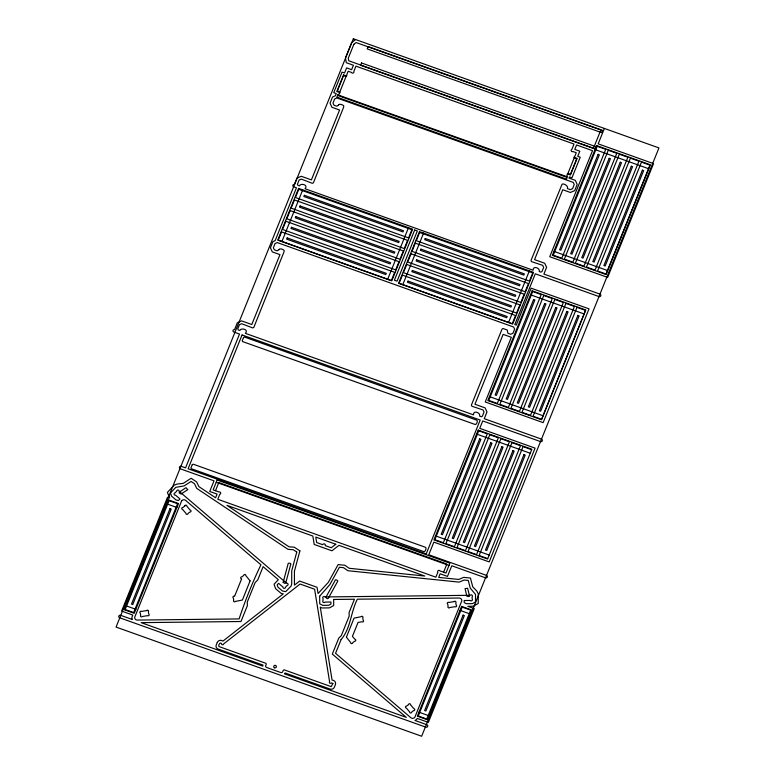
<?xml version="1.0" encoding="UTF-8"?>
<svg xmlns="http://www.w3.org/2000/svg" width="775" height="775" viewBox="0 0 775 775"><rect width="100%" height="100%" fill="white"/><g stroke="black" fill="none" stroke-linecap="round" stroke-linejoin="round"><path stroke-width="1.16" d="M281.887 241.548L302.715 189.885M215.498 490.72L218.569 483.106A1.279 1.221 -9.4 0 0 219.131 482.67L446.565 563.919A1.279 1.221 -9.4 0 0 446.662 564.607L443.6 572.212M387.655 279.339L408.493 227.676M402.758 284.735L423.596 233.072M508.536 322.526L529.373 270.863M604.393 128.447L598.184 143.85L653.528 163.622L607.639 277.402L549.746 256.719L592.517 150.67L576.581 144.973L574.798 149.401L579.807 151.193L577.743 156.318L580.243 157.218L571.94 177.795L569.441 176.903L568.966 178.076L575.302 180.333L577.191 184.402L574.682 190.611L570.4 192.471L562.747 189.739L534.556 259.635L544.718 263.258L546.607 267.336L543.885 274.079L599.986 294.122A1.366 1.308 -9.4 0 1 600.761 295.798A1.366 1.308 -9.4 0 1 598.998 296.573L535.292 273.808L514.794 324.628L516.227 325.142L531.137 288.174L589.029 308.857L543.139 422.637L485.247 401.954L511.326 337.29L503.13 334.354L474.939 404.25L485.111 407.882L486.991 411.951L484.268 418.694L541.493 439.134A1.366 1.308 -9.4 0 1 542.268 440.82A1.366 1.308 -9.4 0 1 540.504 441.585L482.738 420.951L479.744 428.352L535.089 448.134L489.199 561.904L433.855 542.132L428.769 554.755L486.535 575.399A1.366 1.308 -9.4 0 1 487.31 577.075A1.366 1.308 -9.4 0 1 485.547 577.85L451.777 565.779L447.485 576.406L440.142 573.781L438.689 577.394L458.752 579.448L463.702 577.365L470.444 578.053L472.75 586.82L476.712 590.957L478.262 593.766L478.233 603.473L473.225 606.253L467.829 606.321L474.242 608.607L428.352 722.387L417.279 718.425A5.425 5.183 -9.4 0 1 414.945 720.459L426.763 724.693A1.366 1.308 -9.4 0 1 427.664 726.417A1.366 1.308 -9.4 0 1 425.775 727.134L119.592 617.743A1.366 1.308 -9.4 0 1 118.817 616.067A1.366 1.308 -9.4 0 1 120.58 615.292L132.331 619.496A5.425 5.183 -9.4 0 1 131.983 616.987L132.767 615.05L121.607 611.068L167.507 497.288L169.696 498.073L167.39 492.416L174.21 485.14L177.339 484.007L183.22 483.377L191.134 478.262L196.666 481.963L198.894 486.613L215.595 497.763L217.078 494.092L209.734 491.466L214.016 480.839L180.246 468.778A1.366 1.308 -9.4 0 1 179.471 467.093A1.366 1.308 -9.4 0 1 181.234 466.327L185.554 467.868L239.523 334.054L233.779 332.01A1.279 1.221 -9.4 0 1 233.023 330.508A1.279 1.221 -9.4 0 1 234.544 329.666L237.334 322.749L241.616 320.889L251.778 324.522L279.969 254.626L272.306 251.894L270.427 247.826L272.926 241.616L275.135 240.657L296.457 187.782L293.638 186.775A1.279 1.221 -9.4 0 1 292.882 185.283A1.279 1.221 -9.4 0 1 294.403 184.431L296.941 178.134L301.223 176.274L311.395 179.897L339.576 110.011L331.923 107.27L330.034 103.201L332.533 97.001L335.372 95.761L336.243 93.591L333.744 92.7L342.046 72.114L344.546 73.005L346.619 67.88L351.627 69.672L353.419 65.245L346.27 62.697L345.485 57.873L351.618 42.673L355.599 39.554M595.016 149.565L648.685 168.737M553.951 251.381L607.619 270.552M530.517 294.791L584.185 313.972M489.451 396.606L543.12 415.787M531.553 449.674L523.038 446.623L479.124 555.501L487.649 558.542M476.577 434.068L530.255 453.239M435.511 535.883L489.19 555.055M216.235 482.273L448.996 565.44M166.887 503.915L176.913 507.499M460.011 610.361L470.037 613.945M125.821 605.73L135.848 609.315M418.946 712.177L428.963 715.761M278.913 249.676L277.198 250.829L274.35 249.812L273.381 247.719L275.057 243.544L277.276 242.575L513.641 327.031L514.619 329.123L512.934 333.298L510.725 334.267L507.877 333.25L507.247 330.014L503.082 328.513L502.093 328.997L471.374 405.151L471.878 406.236L483.067 409.956L484.036 412.058L482.35 416.233L481.246 416.708L479.657 416.146C480.858 412.668 473.07 409.752 473.486 414.848L245.394 333.347C249.269 329.298 240.676 327.505 239.862 330.47L238.274 329.898L237.789 328.852L239.465 324.677L241.674 323.718L252.65 327.912L253.793 327.457L284.008 251.846C285.849 249.666 278.961 247.69 278.913 249.676M325.82 597.496L327.244 598.688L328.222 598.436L337.387 581.812C339.295 580.64 334.471 578.625 335.013 580.63L325.82 597.438M338.53 105.051L336.815 106.214L333.967 105.197L332.988 103.094L334.674 98.919L336.883 97.96L573.258 182.406L574.227 184.508L572.551 188.683L570.342 189.642L567.494 188.625C568.734 185.177 561.517 182.203 561.691 185.138L530.972 260.574L531.485 261.621L542.674 265.341L543.653 267.433L541.967 271.608L540.863 272.093L539.274 271.521C540.398 267.937 532.648 265.244 533.103 270.223L305.011 188.732C308.867 184.615 300.225 182.89 299.479 185.855L297.881 185.283L297.397 184.237L299.082 180.062L301.291 179.093L312.257 183.297L313.4 182.842L343.616 107.221C345.427 104.945 338.539 103.201 338.53 105.051M319.658 596.208L319.736 603.803L322.623 605.352L328.745 605.275L330.944 604.054L330.944 602.03L324.977 602.097A1.269 1.211 -9.4 0 1 323.204 602.291A1.269 1.211 -9.4 0 1 323.02 600.596L323.03 598.494A1.269 1.211 -9.4 0 1 323.214 596.789A1.269 1.211 -9.4 0 1 324.996 596.944L470.192 595.307A1.269 1.211 -9.4 0 1 471.965 595.103A1.269 1.211 -9.4 0 1 472.149 596.798L472.14 598.901A1.269 1.211 -9.4 0 1 471.946 600.606A1.269 1.211 -9.4 0 1 470.173 600.451L464.206 600.518L464.196 602.543L466.385 603.715L472.508 603.648L475.501 601.981L475.53 594.444L470.27 588.128L468.255 580.465L464.099 580.039L459.149 582.122L347.859 570.72L343.567 567.697L339.402 567.261L329.869 584.573L319.658 596.208M333.686 599.462L333.667 605.546L329.462 607.881L321.887 607.968L320.269 607.106L332.097 680.14A3.546 3.381 -9.4 0 1 335.372 684.703L334.354 687.222A3.274 3.129 -9.4 0 1 330.121 689.062L285.152 672.991A4.35 4.156 -9.4 0 1 284.502 673.863L406.323 717.379L332.32 654.09L338.743 638.174L341.329 635.558L349.186 616.086L349.089 612.512L354.446 599.23L333.686 599.462M346.396 637.186L350.668 642.533A1.037 0.998 -9.4 0 0 351.598 643.618A1.037 0.998 -9.4 0 0 352.732 642.698L354.611 641.225A1.037 0.998 -9.4 0 0 355.773 640.353A1.037 0.998 -9.4 0 0 354.863 639.249L352.422 636.372L358.05 622.412L361.915 621.783A1.037 0.998 -9.4 0 0 363.359 621.521A1.037 0.998 -9.4 0 0 363.117 620.145L362.748 617.869A1.037 0.998 -9.4 0 0 362.545 616.474A1.037 0.998 -9.4 0 0 361.082 616.706L354.049 618.14L346.396 637.186M469.485 595.81L468.798 596.595L466.86 596.217L465.058 588.603L467.625 588.273L469.485 595.81M187.744 489.635L181.069 494.062L179.141 492.91L179.422 492.067L186 487.678L187.744 489.635M192.239 464.729L190.892 468.022L191.328 468.71L423.508 551.5C425.233 552.691 427.112 547.353 425.281 547.227L193.169 464.167L192.239 464.729M243.515 337.59L242.188 340.826L242.614 341.581L474.784 424.361C476.538 425.572 478.417 420.244 476.557 420.089L244.377 337.009L243.515 337.59M332.882 683.511L331.187 686.631L283.979 669.774L282.923 670.83A1.618 1.54 -9.4 0 1 280.744 672.516L266.61 667.469A1.618 1.54 -9.4 0 1 266.183 664.824L266.116 663.39L219.093 646.592C217.794 646.088 220.119 641.09 221.602 643.686A1.037 0.988 -9.4 0 0 222.493 644.79A1.037 0.988 -9.4 0 0 223.655 643.909L300.099 584.04L314.611 589.223L329.588 681.758A1.037 0.988 -9.4 0 0 329.84 683.133A1.037 0.988 -9.4 0 0 331.283 682.872L332.882 683.511M250.083 580.872L242.391 600.044L235.397 601.41A1.037 0.998 -9.4 0 1 233.934 601.642A1.037 0.998 -9.4 0 1 233.73 600.238L233.362 597.971A1.037 0.998 -9.4 0 1 233.12 596.585A1.037 0.998 -9.4 0 1 234.563 596.333L241.616 578.867A1.037 0.998 -9.4 0 1 240.705 577.762A1.037 0.998 -9.4 0 1 241.868 576.881L243.747 575.418A1.037 0.998 -9.4 0 1 244.881 574.498A1.037 0.998 -9.4 0 1 245.811 575.583L250.083 580.872M283.166 582.335L284.803 583.391L285.752 582.936L290.625 564.772C292.252 563.338 287.341 562.262 288.019 564.171L283.166 582.335M296.767 552.033L291.7 570.933L291.71 583.866L291.129 586.016L285.713 591.645L282.478 591.005L277.934 587.13L277.159 584.844L278.583 583.323L283.001 587.101A1.269 1.211 -9.4 0 0 284.192 588.361A1.269 1.211 -9.4 0 0 285.529 587.198L287.002 585.619A1.269 1.211 -9.4 0 0 288.058 584.234A1.269 1.211 -9.4 0 0 286.624 583.236L179.161 491.331A1.269 1.211 -9.4 0 0 177.969 490.071A1.269 1.211 -9.4 0 0 176.642 491.224L175.16 492.803A1.269 1.211 -9.4 0 0 174.104 494.198A1.269 1.211 -9.4 0 0 175.547 495.186L179.965 498.964L178.541 500.485L176.07 500.001L171.537 496.126L170.481 493.007L175.77 487.349L184.159 485.906L191.076 481.44L194.486 483.716L196.714 488.366L288.009 549.339L293.347 549.756L296.767 552.033M299.886 550.899L294.432 571.223L294.442 585.125L299.625 581.066L317.062 587.295L318.07 593.524L328.387 582.267L338.142 564.568L344.894 565.266L349.176 568.288L424.797 576.038L338.937 545.358L331.942 550.802L314.224 544.467L312.829 536.038L226.968 505.358L288.998 546.792L294.335 547.208L299.886 550.899M353.342 38.75L116.056 627.072L421.658 736.25L658.944 147.928L353.342 38.75M168.495 499.933L124.213 609.712L134.24 613.296L178.512 503.517L168.495 499.933M169.057 500.65L125.143 609.528L133.668 612.57L177.582 503.702L169.057 500.65M353.904 44.243L348.295 58.125L348.721 60.77L593.505 148.219L600.857 129.987L356.083 42.528L353.904 44.243M343.548 74.904L336.834 91.547L339.586 92.535L346.299 75.882L343.548 74.904M343.606 75.475L337.28 91.159L338.094 91.45A1.279 1.221 -9.4 0 1 339.779 92.051A1.279 1.221 -9.4 0 1 339.13 93.678L338.326 95.674L566.418 177.165L567.222 175.169A1.279 1.221 -9.4 0 1 567.881 173.542A1.279 1.221 -9.4 0 1 569.567 174.142L570.39 174.433L576.716 158.759L575.893 158.458A1.279 1.221 -9.4 0 1 574.207 157.858A1.279 1.221 -9.4 0 1 574.856 156.23L576.271 152.733L572.948 151.542A1.279 1.221 -9.4 0 1 571.262 150.941A1.279 1.221 -9.4 0 1 571.911 149.313L574.033 144.063L355.957 66.156L353.846 71.407A1.279 1.221 -9.4 0 1 353.187 73.034A1.279 1.221 -9.4 0 1 351.501 72.424L348.178 71.242L346.764 74.739A1.279 1.221 -9.4 0 1 346.105 76.367A1.279 1.221 -9.4 0 1 344.42 75.766L343.606 75.475M298.588 188.412L277.75 240.076L391.792 280.821L412.629 229.158L298.588 188.412M169.977 508.691L131.498 604.093L132.748 604.539L171.227 509.136L169.977 508.691M281.567 231.928L278.264 240.124L391.365 280.54L394.678 272.335L281.567 231.928M285.868 221.272L282.555 229.468L395.667 269.884L398.98 261.679L285.868 221.272M290.16 210.616L286.857 218.821L399.968 259.228L403.271 251.023L290.16 210.616M294.461 199.96L291.148 208.165L404.259 248.572L407.573 240.366L294.461 199.96M298.762 189.303L295.449 197.509L408.561 237.915L411.864 229.72L298.762 189.303M337.793 94.841L336.873 97.137L566.477 179.161L567.397 176.865L337.793 94.841M242.062 334.965L188.093 468.778L426.221 553.854L480.19 420.04L242.062 334.965M287.157 237.925L286.673 239.136L385.785 274.544L386.27 273.333L287.157 237.925M291.458 227.269L290.974 228.48L390.077 263.887L390.571 262.677L291.458 227.269M295.759 216.612L295.265 217.823L394.378 253.231L394.863 252.02L295.759 216.612M300.051 205.956L299.567 207.167L398.679 242.575L399.164 241.374L300.051 205.956M304.352 195.31L303.858 196.511L402.971 231.919L403.455 230.718L304.352 195.31M181.65 500.844L134.695 617.249A2.693 2.567 -9.4 0 0 137.359 620.077L239.107 618.915C245.258 600.276 252.437 582.509 260.933 564.801L185.632 500.398A2.693 2.567 -9.4 0 0 181.65 500.844M361.528 62.949L360.608 65.255L594.929 148.965L595.849 146.669L361.528 62.949M368.125 46.597L367.205 48.893L601.526 132.612L602.446 130.316L368.125 46.597M217.136 480.016L213.154 489.877L219.063 491.989A1.279 1.221 -9.4 0 1 220.652 492.803A1.279 1.221 -9.4 0 1 219.78 494.334L217.785 499.274L435.86 577.181L437.846 572.25A1.279 1.221 -9.4 0 1 438.272 570.555A1.279 1.221 -9.4 0 1 440.035 570.933L445.945 573.045L449.917 563.183L217.136 480.016M217.252 642.504L216.235 645.013A3.274 3.129 -9.4 0 0 218.095 649.043L262.977 665.076A4.35 4.156 -9.4 0 0 262.841 666.122L141.147 622.645L240.977 621.511L247.39 605.604L247.293 602.02L255.149 582.558L257.746 579.942L263.103 566.651L278.341 579.69L274.069 584.253L275.561 588.632L281.17 593.427L283.301 593.844L222.919 641.128A3.546 3.381 -9.4 0 0 217.252 642.504M414.664 230.01L394.407 280.221L397.081 281.18L417.338 230.969L414.664 230.01M419.459 231.599L398.621 283.253L512.672 323.998L533.51 272.345L419.459 231.599M402.448 275.106L399.135 283.311L512.246 323.727L515.559 315.522L402.448 275.106M406.739 264.459L403.436 272.655L516.547 313.071L519.851 304.866L406.739 264.459M411.041 253.803L407.728 262.008L520.839 302.415L524.152 294.209L411.041 253.803M415.342 243.147L412.029 251.352L525.14 291.758L528.443 283.553L415.342 243.147M419.633 232.49L416.33 240.696L529.432 281.102L532.745 272.897L419.633 232.49M408.028 281.112L407.543 282.313L506.656 317.721L507.141 316.52L408.028 281.112M412.329 270.456L411.845 271.657L510.948 307.065L511.442 305.863L412.329 270.456M416.63 259.799L416.136 261.001L515.249 296.418L515.733 295.207L416.63 259.799M420.922 249.143L420.438 250.354L519.55 285.762L520.035 284.551L420.922 249.143M425.223 238.487L424.739 239.698L523.842 275.106L524.326 273.895L425.223 238.487M341.087 639.578L335.546 653.315L410.847 717.718A2.693 2.567 -9.4 0 0 414.838 717.272L461.784 600.867A2.693 2.567 -9.4 0 0 459.12 598.038L357.372 599.191C350.668 612.124 350.881 628.254 341.087 639.578M574.401 157.373L567.688 174.026L570.439 175.014L577.152 158.362L574.401 157.373M532.125 290.809L487.843 400.588L541.512 419.769L585.793 309.99L532.125 290.809M532.696 291.536L488.783 400.413L497.308 403.455L541.221 294.577L532.696 291.536M478.185 430.086L433.913 539.865L487.582 559.037L531.853 449.258L478.185 430.086M478.756 430.813L434.843 539.681L443.368 542.723L487.281 433.855L478.756 430.813M533.607 299.576L495.128 394.969L496.387 395.424L534.866 300.022L533.607 299.576M596.624 145.584L552.342 255.363L606.011 274.534L650.293 164.755L596.624 145.584M597.196 146.301L553.282 255.178L561.798 258.22L605.711 149.352L597.196 146.301M479.677 438.844L441.198 534.246L442.448 534.692L480.926 439.299L479.677 438.844M598.106 154.341L559.627 249.744L560.887 250.189L599.366 154.787L598.106 154.341M543.759 295.488L499.846 404.366L508.371 407.408L552.284 298.53L543.759 295.488M489.829 434.765L445.916 543.633L454.441 546.685L498.354 437.807L489.829 434.765M544.68 303.529L506.201 398.922L507.451 399.377L545.929 303.974L544.68 303.529M608.259 150.263L564.345 259.131L572.87 262.173L616.784 153.305L608.259 150.263M490.749 442.796L452.271 538.199L453.52 538.644L491.999 443.252L490.749 442.796M609.179 158.294L570.7 253.696L571.95 254.142L610.429 158.749L609.179 158.294M554.832 299.441L510.919 408.318L519.444 411.36L563.357 302.492L554.832 299.441M500.902 438.718L456.988 547.596L465.504 550.637L509.417 441.76L500.902 438.718M555.752 307.481L517.274 402.884L518.523 403.329L557.002 307.927L555.752 307.481M619.332 154.215L575.418 263.083L583.943 266.135L627.857 157.257L619.332 154.215M501.812 446.758L463.334 542.151L464.593 542.607L503.072 447.204L501.812 446.758M620.242 162.256L581.773 257.649L583.023 258.094L621.502 162.702L620.242 162.256M565.905 303.403L521.992 412.271L530.507 415.313L574.42 306.445L565.905 303.403M511.965 442.67L468.052 551.548L476.577 554.59L520.49 445.712L511.965 442.67M566.816 311.434L528.337 406.836L529.596 407.282L568.075 311.879L566.816 311.434M630.404 158.168L586.491 267.046L595.006 270.088L638.92 161.21L630.404 158.168M512.885 450.711L474.407 546.113L475.656 546.559L514.135 451.157L512.885 450.711M631.315 166.208L592.836 261.601L594.096 262.057L632.565 166.654L631.315 166.208M576.968 307.355L533.055 416.223L541.58 419.275L585.493 310.397L576.968 307.355M577.888 315.396L539.41 410.789L540.659 411.234L579.138 315.842L577.888 315.396M461.609 606.379L417.338 716.158L427.364 719.743L471.636 609.964L461.609 606.379M641.467 162.12L597.554 270.998L606.079 274.04L649.993 165.162L641.467 162.12M462.181 607.106L418.267 715.974L426.793 719.026L470.706 610.148L462.181 607.106M523.948 454.663L485.479 550.066L486.729 550.512L525.208 455.109L523.948 454.663M642.388 170.161L603.909 265.563L605.159 266.009L643.637 170.607L642.388 170.161M463.101 615.137L424.623 710.539L425.872 710.985L464.351 615.592L463.101 615.137M335.798 544.244L331.274 547.76L325.248 545.61A1.366 1.308 -9.4 0 0 324.473 543.924A1.366 1.308 -9.4 0 0 322.7 544.699L316.675 542.539L315.774 537.085L335.798 544.244M184.789 506.036L182.91 507.489A1.037 0.988 -9.4 0 0 181.747 508.361A1.037 0.988 -9.4 0 0 182.638 509.466L185.922 513.321A1.037 0.988 -9.4 0 0 186.862 514.387A1.037 0.988 -9.4 0 0 187.986 513.486L189.856 512.033A1.037 0.988 -9.4 0 0 191.028 511.171A1.037 0.988 -9.4 0 0 190.137 510.066L186.852 506.201A1.037 0.988 -9.4 0 0 185.922 505.126A1.037 0.988 -9.4 0 0 184.789 506.036M408.493 704.63L406.623 706.083A1.037 0.988 -9.4 0 0 405.461 706.945A1.037 0.988 -9.4 0 0 406.352 708.05L409.626 711.915A1.037 0.988 -9.4 0 0 410.556 712.981A1.037 0.988 -9.4 0 0 411.69 712.08L413.569 710.627A1.037 0.988 -9.4 0 0 414.732 709.745A1.037 0.988 -9.4 0 0 413.84 708.65L410.556 704.785A1.037 0.988 -9.4 0 0 409.626 703.729A1.037 0.988 -9.4 0 0 408.493 704.63M146.698 610.584L141.515 611.417A1.037 0.988 -9.4 0 0 140.072 611.678A1.037 0.988 -9.4 0 0 140.323 613.064L140.711 615.321A1.037 0.988 -9.4 0 0 140.914 616.716A1.037 0.988 -9.4 0 0 142.368 616.493L147.55 615.65A1.037 0.988 -9.4 0 0 148.994 615.379A1.037 0.988 -9.4 0 0 148.732 614.003L148.354 611.756A1.037 0.988 -9.4 0 0 148.141 610.371A1.037 0.988 -9.4 0 0 146.698 610.584M454.111 601.623L448.938 602.466A1.037 0.988 -9.4 0 0 447.495 602.737A1.037 0.988 -9.4 0 0 447.747 604.113L448.124 606.36A1.037 0.988 -9.4 0 0 448.338 607.745A1.037 0.988 -9.4 0 0 449.781 607.532L454.964 606.699A1.037 0.988 -9.4 0 0 456.407 606.428A1.037 0.988 -9.4 0 0 456.155 605.052L455.778 602.785A1.037 0.988 -9.4 0 0 455.564 601.4A1.037 0.988 -9.4 0 0 454.111 601.623M274.495 667.798A1.347 1.288 -9.4 0 0 276.375 666.461A1.347 1.288 -9.4 0 0 274.243 665.589A1.347 1.288 -9.4 0 0 274.495 667.798"/></g></svg>
